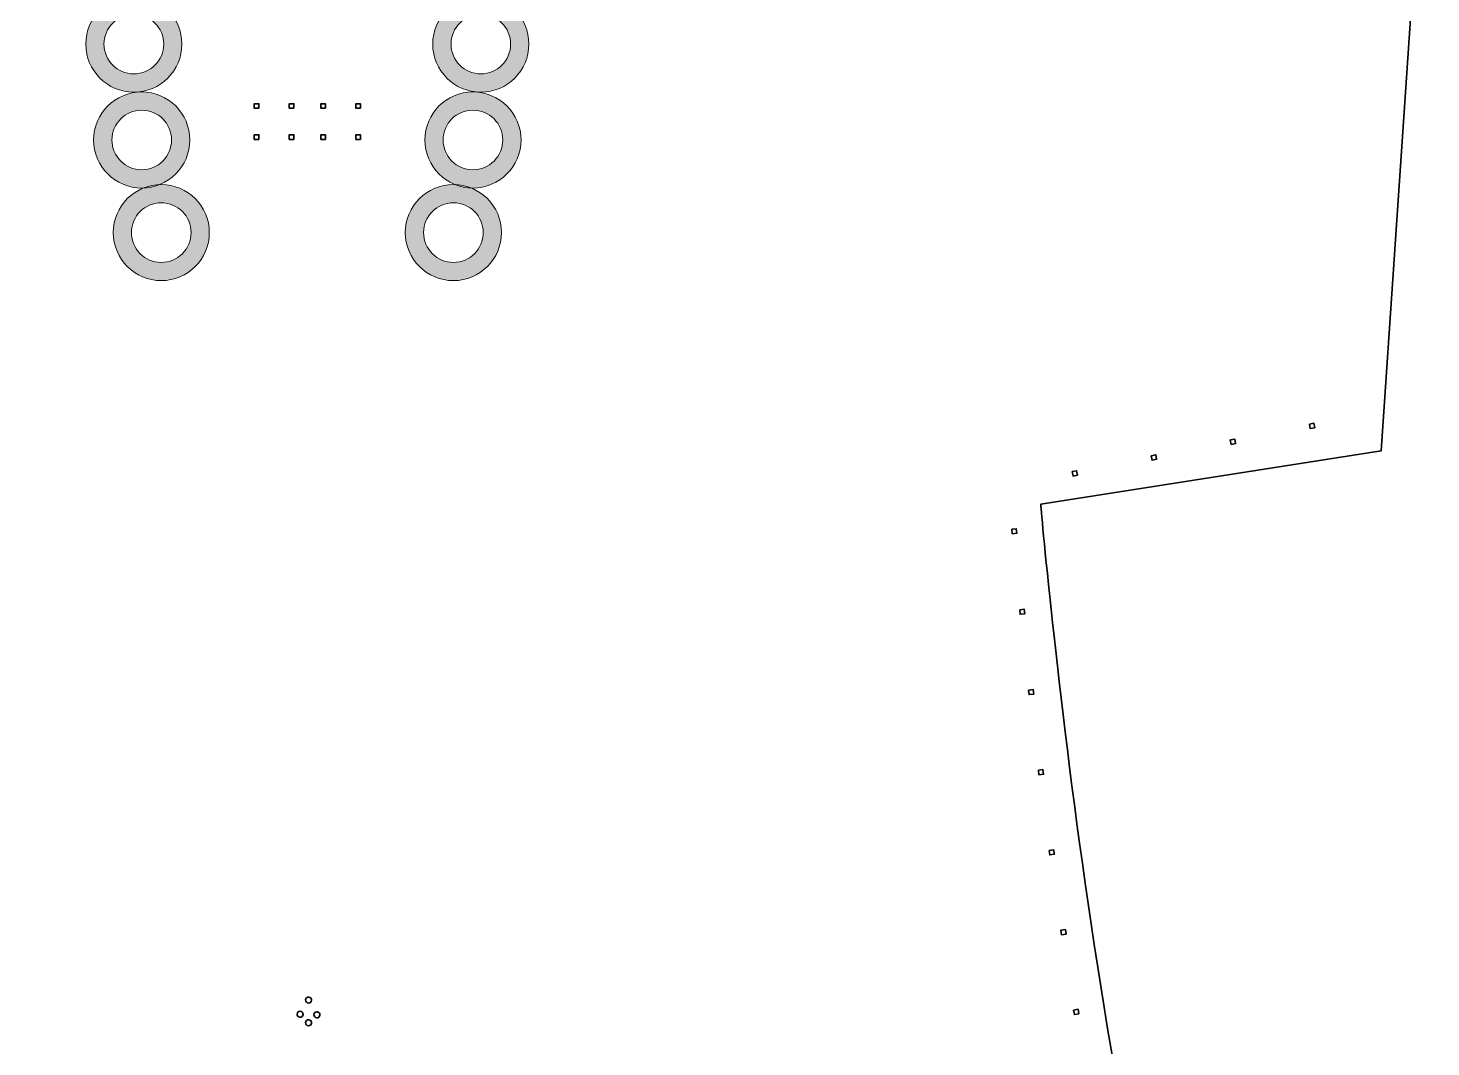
# Model space of a CAD drawing. Header units: millimetres. Extents: x 24 to 984, y -529 to -8.
# Drawn here: x 821.7 to 984.3, y -409.4 to -291.3 of the extents above; entities that cross this region are included whole.
import ezdxf

# ---------------------------------------------------------------- set-up
doc = ezdxf.new("R2010")
doc.units = ezdxf.units.MM
doc.header["$MEASUREMENT"] = 0
doc.layers.add('基本型', color=7, linetype='Continuous', lineweight=0)

# ---------------------------------------------------------------- blocks, each defined once
blk = doc.blocks.new('Block_16')
at = {"layer": '基本型', "color": 251, "lineweight": 35, "true_color": 0x606060}
blk.add_open_spline([(720.84, -255.44), (720.84, -255.44), (728.72, -340.31), (728.72, -340.31), (728.72, -340.31), (767.85, -346.51), (767.85, -346.51), (767.85, -346.51), (760.87, -430.79), (746.19, -463.75), (746.19, -463.75), (785.58, -491.27), (853.22, -491.49), (853.22, -491.49), (853.21, -491.5), (853.21, -491.5), (853.35, -491.5), (853.49, -491.5), (853.63, -491.5), (853.77, -491.5), (853.9, -491.5), (854.04, -491.5), (854.04, -491.5), (854.04, -491.49), (854.04, -491.49), (921.67, -491.27), (961.07, -463.75), (961.07, -463.75), (946.38, -430.79), (939.06, -346.51), (939.06, -346.51), (939.06, -346.51), (978.53, -340.31), (978.53, -340.31), (978.53, -340.31), (984.3, -255.44), (984.3, -255.44)], degree=3, knots=[0, 0, 0, 0, 1, 1, 1, 2, 2, 2, 3, 3, 3, 4, 4, 4, 5, 5, 5, 6, 6, 6, 7, 7, 7, 8, 8, 8, 9, 9, 9, 10, 10, 10, 11, 11, 11, 12, 12, 12, 12], dxfattribs=at)
blk = doc.blocks.new('Block_21')
at = {"layer": '基本型', "color": 251, "lineweight": 35, "true_color": 0x606060}
for points in [[(848.42, -300.6), (848.42, -300.6), (847.89, -300.6), (847.89, -300.6), (847.89, -300.6), (847.89, -300.07), (847.89, -300.07), (847.89, -300.07), (848.42, -300.07), (848.42, -300.07), (848.42, -300.07), (848.42, -300.6), (848.42, -300.6)], [(852.48, -300.6), (852.48, -300.6), (851.95, -300.6), (851.95, -300.6), (851.95, -300.6), (851.95, -300.07), (851.95, -300.07), (851.95, -300.07), (852.48, -300.07), (852.48, -300.07), (852.48, -300.07), (852.48, -300.6), (852.48, -300.6)], [(848.42, -304.2), (848.42, -304.2), (847.89, -304.2), (847.89, -304.2), (847.89, -304.2), (847.89, -303.67), (847.89, -303.67), (847.89, -303.67), (848.42, -303.67), (848.42, -303.67), (848.42, -303.67), (848.42, -304.2), (848.42, -304.2)], [(852.48, -304.2), (852.48, -304.2), (851.95, -304.2), (851.95, -304.2), (851.95, -304.2), (851.95, -303.67), (851.95, -303.67), (851.95, -303.67), (852.48, -303.67), (852.48, -303.67), (852.48, -303.67), (852.48, -304.2), (852.48, -304.2)]]:
    blk.add_open_spline(points, degree=3, knots=[0, 0, 0, 0, 1, 1, 1, 2, 2, 2, 3, 3, 3, 4, 4, 4, 4], dxfattribs=at)
blk = doc.blocks.new('Block_22')
at = {"layer": '基本型', "color": 251, "lineweight": 35, "true_color": 0x606060}
for points in [[(856.14, -300.6), (856.14, -300.6), (855.61, -300.6), (855.61, -300.6), (855.61, -300.6), (855.61, -300.07), (855.61, -300.07), (855.61, -300.07), (856.14, -300.07), (856.14, -300.07), (856.14, -300.07), (856.14, -300.6), (856.14, -300.6)], [(860.19, -300.6), (860.19, -300.6), (859.67, -300.6), (859.67, -300.6), (859.67, -300.6), (859.67, -300.07), (859.67, -300.07), (859.67, -300.07), (860.19, -300.07), (860.19, -300.07), (860.19, -300.07), (860.19, -300.6), (860.19, -300.6)], [(856.14, -304.2), (856.14, -304.2), (855.61, -304.2), (855.61, -304.2), (855.61, -304.2), (855.61, -303.67), (855.61, -303.67), (855.61, -303.67), (856.14, -303.67), (856.14, -303.67), (856.14, -303.67), (856.14, -304.2), (856.14, -304.2)], [(860.19, -304.2), (860.19, -304.2), (859.67, -304.2), (859.67, -304.2), (859.67, -304.2), (859.67, -303.67), (859.67, -303.67), (859.67, -303.67), (860.19, -303.67), (860.19, -303.67), (860.19, -303.67), (860.19, -304.2), (860.19, -304.2)]]:
    blk.add_open_spline(points, degree=3, knots=[0, 0, 0, 0, 1, 1, 1, 2, 2, 2, 3, 3, 3, 4, 4, 4, 4], dxfattribs=at)
blk = doc.blocks.new('Block_25')
at = {"layer": '基本型', "true_color": 0x606060, "transparency": 33554687}
h = blk.add_hatch(color=251, dxfattribs=at)
h.dxf.hatch_style = 2
edge = h.paths.add_edge_path()
edge.add_spline(control_points=[(875.52, -278.63), (873.6, -278.63), (872.03, -280.19), (872.03, -282.11), (872.03, -284.03), (873.6, -285.6), (875.52, -285.6), (877.44, -285.6), (879, -284.03), (879, -282.11), (879, -280.19), (877.44, -278.63), (875.52, -278.63)], knot_values=[0, 0, 0, 0, 1, 1, 1, 2, 2, 2, 3, 3, 3, 4, 4, 4, 4], degree=3, periodic=0)
edge = h.paths.add_edge_path()
edge.add_spline(control_points=[(875.52, -287.71), (872.43, -287.71), (869.92, -285.2), (869.92, -282.11), (869.92, -279.02), (872.43, -276.51), (875.52, -276.51), (878.61, -276.51), (881.12, -279.02), (881.12, -282.11), (881.12, -285.2), (878.61, -287.71), (875.52, -287.71)], knot_values=[0, 0, 0, 0, 1, 1, 1, 2, 2, 2, 3, 3, 3, 4, 4, 4, 4], degree=3, periodic=0)
h = blk.add_hatch(color=251, dxfattribs=at)
h.dxf.hatch_style = 2
edge = h.paths.add_edge_path()
edge.add_spline(control_points=[(874.16, -289.7), (872.25, -289.7), (870.7, -291.25), (870.7, -293.16), (870.7, -295.06), (872.25, -296.61), (874.16, -296.61), (876.06, -296.61), (877.61, -295.06), (877.61, -293.16), (877.61, -291.25), (876.06, -289.7), (874.16, -289.7)], knot_values=[0, 0, 0, 0, 1, 1, 1, 2, 2, 2, 3, 3, 3, 4, 4, 4, 4], degree=3, periodic=0)
edge = h.paths.add_edge_path()
edge.add_spline(control_points=[(874.16, -298.73), (871.08, -298.73), (868.58, -296.23), (868.58, -293.16), (868.58, -290.08), (871.08, -287.58), (874.16, -287.58), (877.23, -287.58), (879.73, -290.08), (879.73, -293.16), (879.73, -296.23), (877.23, -298.73), (874.16, -298.73)], knot_values=[0, 0, 0, 0, 1, 1, 1, 2, 2, 2, 3, 3, 3, 4, 4, 4, 4], degree=3, periodic=0)
h = blk.add_hatch(color=251, dxfattribs=at)
h.dxf.hatch_style = 2
edge = h.paths.add_edge_path()
edge.add_spline(control_points=[(873.24, -300.82), (871.34, -300.82), (869.78, -302.37), (869.78, -304.27), (869.78, -306.18), (871.34, -307.73), (873.24, -307.73), (875.15, -307.73), (876.7, -306.18), (876.7, -304.27), (876.7, -302.37), (875.15, -300.82), (873.24, -300.82)], knot_values=[0, 0, 0, 0, 1, 1, 1, 2, 2, 2, 3, 3, 3, 4, 4, 4, 4], degree=3, periodic=0)
edge = h.paths.add_edge_path()
edge.add_spline(control_points=[(873.24, -309.85), (870.17, -309.85), (867.67, -307.35), (867.67, -304.27), (867.67, -301.2), (870.17, -298.7), (873.24, -298.7), (876.32, -298.7), (878.82, -301.2), (878.82, -304.27), (878.82, -307.35), (876.32, -309.85), (873.24, -309.85)], knot_values=[0, 0, 0, 0, 1, 1, 1, 2, 2, 2, 3, 3, 3, 4, 4, 4, 4], degree=3, periodic=0)
h = blk.add_hatch(color=251, dxfattribs=at)
h.dxf.hatch_style = 2
edge = h.paths.add_edge_path()
edge.add_spline(control_points=[(870.98, -311.55), (869.07, -311.55), (867.52, -313.1), (867.52, -315.01), (867.52, -316.92), (869.07, -318.47), (870.98, -318.47), (872.88, -318.47), (874.43, -316.92), (874.43, -315.01), (874.43, -313.1), (872.88, -311.55), (870.98, -311.55)], knot_values=[0, 0, 0, 0, 1, 1, 1, 2, 2, 2, 3, 3, 3, 4, 4, 4, 4], degree=3, periodic=0)
edge = h.paths.add_edge_path()
edge.add_spline(control_points=[(870.98, -320.58), (867.9, -320.58), (865.4, -318.08), (865.4, -315.01), (865.4, -311.94), (867.9, -309.44), (870.98, -309.44), (874.05, -309.44), (876.55, -311.94), (876.55, -315.01), (876.55, -318.08), (874.05, -320.58), (870.98, -320.58)], knot_values=[0, 0, 0, 0, 1, 1, 1, 2, 2, 2, 3, 3, 3, 4, 4, 4, 4], degree=3, periodic=0)
at = {"layer": '基本型'}
for points in [[(875.52, -287.71), (872.43, -287.71), (869.92, -285.2), (869.92, -282.11), (869.92, -279.02), (872.43, -276.51), (875.52, -276.51), (878.61, -276.51), (881.12, -279.02), (881.12, -282.11), (881.12, -285.2), (878.61, -287.71), (875.52, -287.71)], [(875.52, -278.63), (873.6, -278.63), (872.03, -280.19), (872.03, -282.11), (872.03, -284.03), (873.6, -285.6), (875.52, -285.6), (877.44, -285.6), (879, -284.03), (879, -282.11), (879, -280.19), (877.44, -278.63), (875.52, -278.63)], [(874.16, -298.73), (871.08, -298.73), (868.58, -296.23), (868.58, -293.16), (868.58, -290.08), (871.08, -287.58), (874.16, -287.58), (877.23, -287.58), (879.73, -290.08), (879.73, -293.16), (879.73, -296.23), (877.23, -298.73), (874.16, -298.73)], [(874.16, -289.7), (872.25, -289.7), (870.7, -291.25), (870.7, -293.16), (870.7, -295.06), (872.25, -296.61), (874.16, -296.61), (876.06, -296.61), (877.61, -295.06), (877.61, -293.16), (877.61, -291.25), (876.06, -289.7), (874.16, -289.7)], [(873.24, -309.85), (870.17, -309.85), (867.67, -307.35), (867.67, -304.27), (867.67, -301.2), (870.17, -298.7), (873.24, -298.7), (876.32, -298.7), (878.82, -301.2), (878.82, -304.27), (878.82, -307.35), (876.32, -309.85), (873.24, -309.85)], [(873.24, -300.82), (871.34, -300.82), (869.78, -302.37), (869.78, -304.27), (869.78, -306.18), (871.34, -307.73), (873.24, -307.73), (875.15, -307.73), (876.7, -306.18), (876.7, -304.27), (876.7, -302.37), (875.15, -300.82), (873.24, -300.82)], [(870.98, -320.58), (867.9, -320.58), (865.4, -318.08), (865.4, -315.01), (865.4, -311.94), (867.9, -309.44), (870.98, -309.44), (874.05, -309.44), (876.55, -311.94), (876.55, -315.01), (876.55, -318.08), (874.05, -320.58), (870.98, -320.58)], [(870.98, -311.55), (869.07, -311.55), (867.52, -313.1), (867.52, -315.01), (867.52, -316.92), (869.07, -318.47), (870.98, -318.47), (872.88, -318.47), (874.43, -316.92), (874.43, -315.01), (874.43, -313.1), (872.88, -311.55), (870.98, -311.55)]]:
    blk.add_open_spline(points, degree=3, knots=[0, 0, 0, 0, 1, 1, 1, 2, 2, 2, 3, 3, 3, 4, 4, 4, 4], dxfattribs=at)
blk = doc.blocks.new('Block_24')
at = {"layer": '基本型', "true_color": 0x606060, "transparency": 33554687}
h = blk.add_hatch(color=251, dxfattribs=at)
h.dxf.hatch_style = 2
edge = h.paths.add_edge_path()
edge.add_spline(control_points=[(832.57, -278.63), (830.65, -278.63), (829.08, -280.19), (829.08, -282.11), (829.08, -284.03), (830.65, -285.6), (832.57, -285.6), (834.49, -285.6), (836.05, -284.03), (836.05, -282.11), (836.05, -280.19), (834.49, -278.63), (832.57, -278.63)], knot_values=[0, 0, 0, 0, 1, 1, 1, 2, 2, 2, 3, 3, 3, 4, 4, 4, 4], degree=3, periodic=0)
edge = h.paths.add_edge_path()
edge.add_spline(control_points=[(832.57, -287.71), (829.48, -287.71), (826.97, -285.2), (826.97, -282.11), (826.97, -279.02), (829.48, -276.51), (832.57, -276.51), (835.66, -276.51), (838.17, -279.02), (838.17, -282.11), (838.17, -285.2), (835.66, -287.71), (832.57, -287.71)], knot_values=[0, 0, 0, 0, 1, 1, 1, 2, 2, 2, 3, 3, 3, 4, 4, 4, 4], degree=3, periodic=0)
h = blk.add_hatch(color=251, dxfattribs=at)
h.dxf.hatch_style = 2
edge = h.paths.add_edge_path()
edge.add_spline(control_points=[(833.93, -289.7), (832.02, -289.7), (830.47, -291.25), (830.47, -293.16), (830.47, -295.06), (832.02, -296.61), (833.93, -296.61), (835.84, -296.61), (837.39, -295.06), (837.39, -293.16), (837.39, -291.25), (835.84, -289.7), (833.93, -289.7)], knot_values=[0, 0, 0, 0, 1, 1, 1, 2, 2, 2, 3, 3, 3, 4, 4, 4, 4], degree=3, periodic=0)
edge = h.paths.add_edge_path()
edge.add_spline(control_points=[(833.93, -298.73), (830.86, -298.73), (828.36, -296.23), (828.36, -293.16), (828.36, -290.08), (830.86, -287.58), (833.93, -287.58), (837, -287.58), (839.5, -290.08), (839.5, -293.16), (839.5, -296.23), (837, -298.73), (833.93, -298.73)], knot_values=[0, 0, 0, 0, 1, 1, 1, 2, 2, 2, 3, 3, 3, 4, 4, 4, 4], degree=3, periodic=0)
h = blk.add_hatch(color=251, dxfattribs=at)
h.dxf.hatch_style = 2
edge = h.paths.add_edge_path()
edge.add_spline(control_points=[(834.84, -300.82), (832.94, -300.82), (831.39, -302.37), (831.39, -304.27), (831.39, -306.18), (832.94, -307.73), (834.84, -307.73), (836.75, -307.73), (838.3, -306.18), (838.3, -304.27), (838.3, -302.37), (836.75, -300.82), (834.84, -300.82)], knot_values=[0, 0, 0, 0, 1, 1, 1, 2, 2, 2, 3, 3, 3, 4, 4, 4, 4], degree=3, periodic=0)
edge = h.paths.add_edge_path()
edge.add_spline(control_points=[(834.84, -309.85), (831.77, -309.85), (829.27, -307.35), (829.27, -304.27), (829.27, -301.2), (831.77, -298.7), (834.84, -298.7), (837.92, -298.7), (840.42, -301.2), (840.42, -304.27), (840.42, -307.35), (837.92, -309.85), (834.84, -309.85)], knot_values=[0, 0, 0, 0, 1, 1, 1, 2, 2, 2, 3, 3, 3, 4, 4, 4, 4], degree=3, periodic=0)
h = blk.add_hatch(color=251, dxfattribs=at)
h.dxf.hatch_style = 2
edge = h.paths.add_edge_path()
edge.add_spline(control_points=[(837.11, -311.55), (835.2, -311.55), (833.65, -313.1), (833.65, -315.01), (833.65, -316.92), (835.2, -318.47), (837.11, -318.47), (839.02, -318.47), (840.57, -316.92), (840.57, -315.01), (840.57, -313.1), (839.02, -311.55), (837.11, -311.55)], knot_values=[0, 0, 0, 0, 1, 1, 1, 2, 2, 2, 3, 3, 3, 4, 4, 4, 4], degree=3, periodic=0)
edge = h.paths.add_edge_path()
edge.add_spline(control_points=[(837.11, -320.58), (834.04, -320.58), (831.54, -318.08), (831.54, -315.01), (831.54, -311.94), (834.04, -309.44), (837.11, -309.44), (840.18, -309.44), (842.68, -311.94), (842.68, -315.01), (842.68, -318.08), (840.18, -320.58), (837.11, -320.58)], knot_values=[0, 0, 0, 0, 1, 1, 1, 2, 2, 2, 3, 3, 3, 4, 4, 4, 4], degree=3, periodic=0)
at = {"layer": '基本型'}
for points in [[(832.57, -287.71), (829.48, -287.71), (826.97, -285.2), (826.97, -282.11), (826.97, -279.02), (829.48, -276.51), (832.57, -276.51), (835.66, -276.51), (838.17, -279.02), (838.17, -282.11), (838.17, -285.2), (835.66, -287.71), (832.57, -287.71)], [(832.57, -278.63), (830.65, -278.63), (829.08, -280.19), (829.08, -282.11), (829.08, -284.03), (830.65, -285.6), (832.57, -285.6), (834.49, -285.6), (836.05, -284.03), (836.05, -282.11), (836.05, -280.19), (834.49, -278.63), (832.57, -278.63)], [(833.93, -298.73), (830.86, -298.73), (828.36, -296.23), (828.36, -293.16), (828.36, -290.08), (830.86, -287.58), (833.93, -287.58), (837, -287.58), (839.5, -290.08), (839.5, -293.16), (839.5, -296.23), (837, -298.73), (833.93, -298.73)], [(833.93, -289.7), (832.02, -289.7), (830.47, -291.25), (830.47, -293.16), (830.47, -295.06), (832.02, -296.61), (833.93, -296.61), (835.84, -296.61), (837.39, -295.06), (837.39, -293.16), (837.39, -291.25), (835.84, -289.7), (833.93, -289.7)], [(834.84, -309.85), (831.77, -309.85), (829.27, -307.35), (829.27, -304.27), (829.27, -301.2), (831.77, -298.7), (834.84, -298.7), (837.92, -298.7), (840.42, -301.2), (840.42, -304.27), (840.42, -307.35), (837.92, -309.85), (834.84, -309.85)], [(834.84, -300.82), (832.94, -300.82), (831.39, -302.37), (831.39, -304.27), (831.39, -306.18), (832.94, -307.73), (834.84, -307.73), (836.75, -307.73), (838.3, -306.18), (838.3, -304.27), (838.3, -302.37), (836.75, -300.82), (834.84, -300.82)], [(837.11, -320.58), (834.04, -320.58), (831.54, -318.08), (831.54, -315.01), (831.54, -311.94), (834.04, -309.44), (837.11, -309.44), (840.18, -309.44), (842.68, -311.94), (842.68, -315.01), (842.68, -318.08), (840.18, -320.58), (837.11, -320.58)], [(837.11, -311.55), (835.2, -311.55), (833.65, -313.1), (833.65, -315.01), (833.65, -316.92), (835.2, -318.47), (837.11, -318.47), (839.02, -318.47), (840.57, -316.92), (840.57, -315.01), (840.57, -313.1), (839.02, -311.55), (837.11, -311.55)]]:
    blk.add_open_spline(points, degree=3, knots=[0, 0, 0, 0, 1, 1, 1, 2, 2, 2, 3, 3, 3, 4, 4, 4, 4], dxfattribs=at)
blk.add_blockref('Block_25', (0, 0), dxfattribs=at)
blk = doc.blocks.new('Block_15')
at = {"layer": '基本型', "color": 251, "lineweight": 35, "true_color": 0x606060}
for points, knots in [([(970.21, -337.21), (970.21, -337.21), (970.73, -337.11), (970.73, -337.11), (970.73, -337.11), (970.83, -337.63), (970.83, -337.63), (970.83, -337.63), (970.31, -337.73), (970.31, -337.73), (970.31, -337.73), (970.21, -337.21), (970.21, -337.21)], [0, 0, 0, 0, 1, 1, 1, 2, 2, 2, 3, 3, 3, 4, 4, 4, 4]), ([(961.04, -339.04), (961.04, -339.04), (961.56, -338.94), (961.56, -338.94), (961.56, -338.94), (961.66, -339.46), (961.66, -339.46), (961.66, -339.46), (961.15, -339.56), (961.15, -339.56), (961.15, -339.56), (961.04, -339.04), (961.04, -339.04)], [0, 0, 0, 0, 1, 1, 1, 2, 2, 2, 3, 3, 3, 4, 4, 4, 4]), ([(951.87, -340.88), (951.87, -340.88), (952.39, -340.77), (952.39, -340.77), (952.39, -340.77), (952.5, -341.29), (952.5, -341.29), (952.5, -341.29), (951.98, -341.4), (951.98, -341.4), (951.98, -341.4), (951.87, -340.88), (951.87, -340.88)], [0, 0, 0, 0, 1, 1, 1, 2, 2, 2, 3, 3, 3, 4, 4, 4, 4]), ([(942.71, -342.71), (942.71, -342.71), (943.23, -342.61), (943.23, -342.61), (943.23, -342.61), (943.33, -343.13), (943.33, -343.13), (943.33, -343.13), (942.81, -343.23), (942.81, -343.23), (942.81, -343.23), (942.71, -342.71), (942.71, -342.71)], [0, 0, 0, 0, 1, 1, 1, 2, 2, 2, 3, 3, 3, 4, 4, 4, 4]), ([(935.71, -349.39), (935.71, -349.39), (936.23, -349.34), (936.23, -349.34), (936.23, -349.34), (936.28, -349.87), (936.28, -349.87), (936.28, -349.87), (935.76, -349.92), (935.76, -349.92), (935.76, -349.92), (935.71, -349.39), (935.71, -349.39)], [0, 0, 0, 0, 1, 1, 1, 2, 2, 2, 3, 3, 3, 4, 4, 4, 4]), ([(936.63, -358.73), (936.63, -358.73), (937.15, -358.67), (937.15, -358.67), (937.15, -358.67), (937.21, -359.2), (937.21, -359.2), (937.21, -359.2), (936.68, -359.26), (936.68, -359.26), (936.68, -359.26), (936.63, -358.73), (936.63, -358.73)], [0, 0, 0, 0, 1, 1, 1, 2, 2, 2, 3, 3, 3, 4, 4, 4, 4]), ([(937.66, -368.04), (937.66, -368.04), (938.19, -367.98), (938.19, -367.98), (938.19, -367.98), (938.25, -368.51), (938.25, -368.51), (938.25, -368.51), (937.72, -368.57), (937.72, -368.57), (937.72, -368.57), (937.66, -368.04), (937.66, -368.04)], [0, 0, 0, 0, 1, 1, 1, 2, 2, 2, 3, 3, 3, 4, 4, 4, 4]), ([(938.8, -377.34), (938.8, -377.34), (939.32, -377.27), (939.32, -377.27), (939.32, -377.27), (939.39, -377.8), (939.39, -377.8), (939.39, -377.8), (938.86, -377.87), (938.86, -377.87), (938.86, -377.87), (938.8, -377.34), (938.8, -377.34)], [0, 0, 0, 0, 1, 1, 1, 2, 2, 2, 3, 3, 3, 4, 4, 4, 4]), ([(940.04, -386.65), (940.04, -386.65), (940.3, -386.59), (940.3, -386.59), (940.3, -386.59), (940.57, -386.58), (940.57, -386.58), (940.57, -386.58), (940.64, -387.07), (940.64, -387.07), (940.64, -387.07), (940.11, -387.15), (940.11, -387.15), (940.11, -387.15), (940.04, -386.65), (940.04, -386.65)], [0, 0, 0, 0, 1, 1, 1, 2, 2, 2, 3, 3, 3, 4, 4, 4, 5, 5, 5, 5]), ([(941.4, -395.89), (941.4, -395.89), (941.92, -395.81), (941.92, -395.81), (941.92, -395.81), (942, -396.33), (942, -396.33), (942, -396.33), (941.48, -396.41), (941.48, -396.41), (941.48, -396.41), (941.4, -395.89), (941.4, -395.89)], [0, 0, 0, 0, 1, 1, 1, 2, 2, 2, 3, 3, 3, 4, 4, 4, 4]), ([(853.96, -403.73), (854.02, -403.67), (854.1, -403.64), (854.19, -403.64), (854.19, -403.64), (854.2, -403.64), (854.21, -403.64), (854.4, -403.65), (854.55, -403.82), (854.53, -404.01), (854.52, -404.2), (854.36, -404.34), (854.16, -404.33), (854.07, -404.33), (853.99, -404.29), (853.93, -404.22), (853.86, -404.15), (853.83, -404.06), (853.84, -403.96), (853.85, -403.87), (853.89, -403.79), (853.96, -403.73)], [0, 0, 0, 0, 1, 1, 1, 2, 2, 2, 3, 3, 3, 4, 4, 4, 5, 5, 5, 6, 6, 6, 7, 7, 7, 7]), ([(852.97, -405.36), (853.03, -405.31), (853.11, -405.28), (853.2, -405.28), (853.2, -405.28), (853.21, -405.28), (853.22, -405.28), (853.41, -405.29), (853.56, -405.46), (853.54, -405.65), (853.53, -405.84), (853.37, -405.98), (853.18, -405.97), (853.08, -405.96), (853, -405.92), (852.94, -405.85), (852.88, -405.78), (852.85, -405.69), (852.85, -405.6), (852.86, -405.51), (852.9, -405.42), (852.97, -405.36)], [0, 0, 0, 0, 1, 1, 1, 2, 2, 2, 3, 3, 3, 4, 4, 4, 5, 5, 5, 6, 6, 6, 7, 7, 7, 7]), ([(853.96, -406.35), (854.02, -406.3), (854.1, -406.27), (854.19, -406.27), (854.19, -406.27), (854.2, -406.27), (854.21, -406.27), (854.4, -406.28), (854.55, -406.44), (854.53, -406.64), (854.52, -406.83), (854.36, -406.97), (854.16, -406.96), (854.07, -406.95), (853.99, -406.91), (853.93, -406.84), (853.86, -406.77), (853.83, -406.68), (853.84, -406.59), (853.85, -406.5), (853.89, -406.41), (853.96, -406.35)], [0, 0, 0, 0, 1, 1, 1, 2, 2, 2, 3, 3, 3, 4, 4, 4, 5, 5, 5, 6, 6, 6, 7, 7, 7, 7]), ([(854.93, -405.44), (854.99, -405.38), (855.07, -405.35), (855.16, -405.35), (855.16, -405.35), (855.17, -405.35), (855.18, -405.35), (855.37, -405.37), (855.52, -405.53), (855.5, -405.72), (855.49, -405.91), (855.33, -406.06), (855.14, -406.05), (855.04, -406.04), (854.96, -406), (854.9, -405.93), (854.84, -405.86), (854.81, -405.77), (854.81, -405.68), (854.82, -405.59), (854.86, -405.5), (854.93, -405.44)], [0, 0, 0, 0, 1, 1, 1, 2, 2, 2, 3, 3, 3, 4, 4, 4, 5, 5, 5, 6, 6, 6, 7, 7, 7, 7]), ([(942.88, -405.14), (942.88, -405.14), (943.4, -405.05), (943.4, -405.05), (943.4, -405.05), (943.49, -405.57), (943.49, -405.57), (943.49, -405.57), (942.97, -405.66), (942.97, -405.66), (942.97, -405.66), (942.88, -405.14), (942.88, -405.14)], [0, 0, 0, 0, 1, 1, 1, 2, 2, 2, 3, 3, 3, 4, 4, 4, 4])]:
    blk.add_open_spline(points, degree=3, knots=knots, dxfattribs=at)
at = {"layer": '基本型'}
for name in ['Block_16', 'Block_24', 'Block_21', 'Block_22']:
    blk.add_blockref(name, (0, 0), dxfattribs=at)

msp = doc.modelspace()

# ---------------------------------------------------------------- block references
at = {"layer": '基本型'}
msp.add_blockref('Block_15', (0, 0), dxfattribs=at)

doc.saveas('drawing.dxf')
